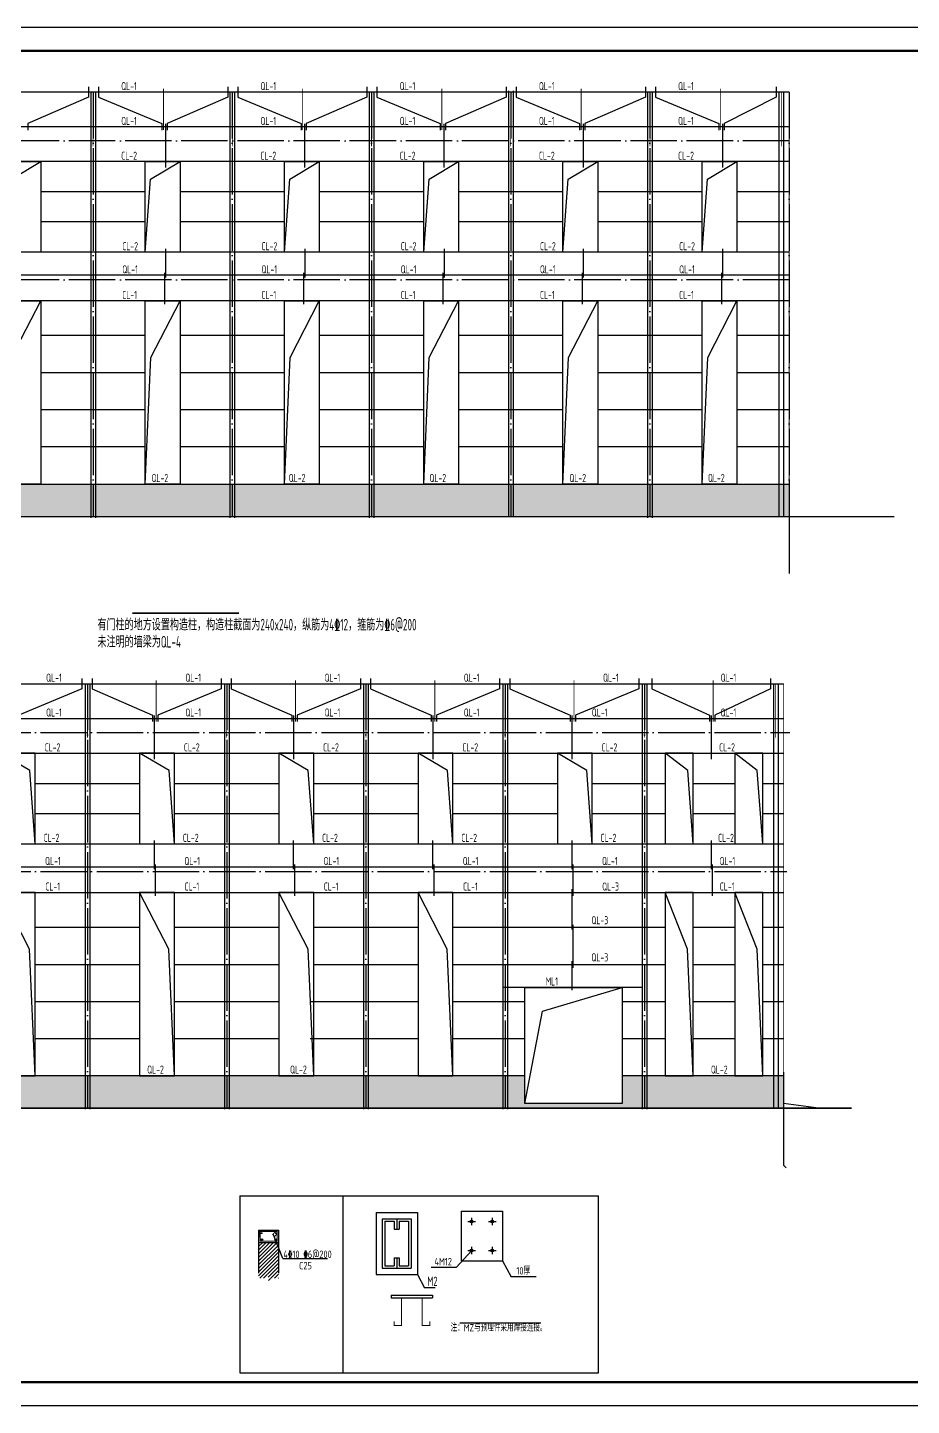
# Model space of a CAD drawing. Extents: x -138012 to 2129925, y -311560 to 0.
# Drawn here: x 1612150 to 1650240, y -193851 to -134451 of the extents above; entities that cross this region are included whole.
import ezdxf

# ---------------------------------------------------------------- set-up
doc = ezdxf.new("R2010")
doc.units = 0
doc.header["$LTSCALE"] = 1000
doc.header["$MEASUREMENT"] = 0
doc.linetypes.add('ACAD_ISO10W100', pattern=[18.5, 12, -3, 0.5, -3])
doc.linetypes.add('DOTE', pattern=[2.42, 2, -0.2, 0.02, -0.2])
doc.layers.get('0').update_dxf_attribs({"linetype": 'CONTINUOUS'})
for name, color, linetype in [('8', 8, 'CONTINUOUS'), ('ADIME', 3, 'CONTINUOUS'), ('AXIS', 3, 'CONTINUOUS'), ('DIM_LEAD', 3, 'CONTINUOUS'), ('DIM_SYMB', 3, 'CONTINUOUS'), ('DOTE', 253, 'DOTE'), ('FLOOR_UP_REIN', 13, 'CONTINUOUS'), ('PUB_DIM', 3, 'CONTINUOUS'), ('PUB_TITLE', 4, 'CONTINUOUS'), ('TEXT', 7, 'CONTINUOUS'), ('WINDOW', 4, 'CONTINUOUS'), ('建筑', 4, 'CONTINUOUS'), ('拉条', 6, 'CONTINUOUS'), ('立面图', 40, 'CONTINUOUS'), ('钢筋', 1, 'CONTINUOUS')]:
    doc.layers.add(name, color=color, linetype=linetype)
doc.styles.add('TSSD_REIN', font='tssdeng.shx', dxfattribs={"width": 0.7, "bigfont": 'tssdchn.shx'})

# ---------------------------------------------------------------- blocks, each defined once
blk = doc.blocks.new('534553')
at = {"layer": '8'}
h = blk.add_hatch(dxfattribs=at)
h.set_pattern_fill('ANSI31', color=256, scale=1000, style=0)
h.set_pattern_definition([(45, (-3136979.9, -528216.98), (-88.3883476, 88.3883476), [])])
h.paths.add_polyline_path([(-6220, 65192), (-6388, 65192), (-6388, 64855)], flags=17)
h.paths.add_polyline_path([(-6388, 63463), (-6035, 63463), (-5958, 63673), (-5884, 63253), (-5810, 63463), (-5428, 63463), (-5428, 65192), (-6220, 65192), (-6388, 64855)])
at = {"layer": '钢筋'}
h = blk.add_hatch(color=256, dxfattribs=at)
edge = h.paths.add_edge_path()
edge.add_arc((-6252, 65644), 45.5, 0, 360)
h = blk.add_hatch(color=256, dxfattribs=at)
edge = h.paths.add_edge_path()
edge.add_arc((-6236, 65644), 45.5, 0, 360)
h = blk.add_hatch(color=256, dxfattribs=at)
edge = h.paths.add_edge_path()
edge.add_arc((-5552, 65644), 45.5, 0, 360)
h = blk.add_hatch(color=256, dxfattribs=at)
edge = h.paths.add_edge_path()
edge.add_arc((-6236, 65330), 45.5, 0, 360)
h = blk.add_hatch(color=256, dxfattribs=at)
edge = h.paths.add_edge_path()
edge.add_arc((-5552, 65330), 45.5, 0, 360)
for p, q in [((-6388, 65792, 4), (-5428, 65792, 4)), ((-6388, 65792, 4), (-6388, 63703, 4)), ((-6388, 65792, 4), (-6388, 65792, 4)), ((-6388, 65792, 4), (-6388, 65392, 4)), ((-5208, 64411, 4), (-5660, 65563, 4)), ((-5428, 65792, 4), (-5428, 63703, 4)), ((-6388, 65392, 4), (-6388, 65392, 4)), ((-6388, 65192, 4), (-5428, 65192, 4)), ((-5208, 64411, 4), (-3055, 64411, 4))]:
    blk.add_line(p, q)
at = {"layer": '钢筋', "const_width": 50, "elevation": 4}
for points in [[(-5904, 65720), (-6322, 65720), (-6322, 65451)], [(-6317, 65592), (-6317, 65720), (-5490, 65720), (-5490, 65599)], [(-6317, 65592), (-6317, 65264), (-5490, 65264), (-5490, 65630)], [(-5490, 65630), (-5635, 65452)]]:
    blk.add_lwpolyline(points, dxfattribs=at)
at = {"layer": '钢筋', "const_width": 50}
blk.add_lwpolyline([(-5573, 65726), (-5717, 65564)], dxfattribs=at)
at = {"layer": '钢筋'}
for centre in [(-6236, 65330, 4), (-5552, 65330, 4)]:
    blk.add_circle(centre, 45.5, dxfattribs=at)
at = {"layer": 'TEXT', "style": 'TSSD_REIN', "width": 0.7}
for s, p in [('4%%13210 %%1326@200', (-5188, 64442, 4)), ('C25', (-4428, 63892, 4))]:
    blk.add_text(s, height=360, dxfattribs=at).set_placement(p)
blk = doc.blocks.new('888888888')
h = blk.add_hatch(color=256)
edge = h.paths.add_edge_path()
edge.add_arc((-4225, 51014), 64.8, 0, 360)
h = blk.add_hatch(color=256)
edge = h.paths.add_edge_path()
edge.add_arc((-3225, 51014), 64.8, 0, 360)
h = blk.add_hatch(color=256)
edge = h.paths.add_edge_path()
edge.add_arc((-4225, 49614), 64.8, 0, 360)
h = blk.add_hatch(color=256)
edge = h.paths.add_edge_path()
edge.add_arc((-3225, 49614), 64.8, 0, 360)
for p, q in [((-8851, 51451), (-6851, 51451)), ((-8851, 51451), (-8851, 48451)), ((-6851, 51451), (-6851, 48451)), ((-4725, 51514), (-2725, 51514)), ((-4725, 51514), (-4725, 49114)), ((-2725, 51514), (-2725, 49114)), ((-8551, 51151), (-8551, 48751)), ((-8551, 51151), (-7151, 51151)), ((-8426, 51026), (-7976, 51026)), ((-8426, 51026), (-8426, 48876)), ((-7976, 51026), (-7976, 50648)), ((-7851, 51151), (-7851, 50648)), ((-7726, 51026), (-7726, 50648)), ((-7726, 51026), (-7276, 51026)), ((-7276, 51026), (-7276, 48876)), ((-7151, 51151), (-7151, 48751)), ((-7976, 50648), (-7726, 50648)), ((-4217, 49614), (-4970, 48785)), ((-8551, 48751), (-7151, 48751)), ((-8426, 48876), (-7976, 48876)), ((-7976, 49254), (-7976, 48876)), ((-7976, 49254), (-7726, 49254)), ((-7851, 49254), (-7851, 48751)), ((-7726, 49254), (-7726, 48876)), ((-7726, 48876), (-7276, 48876)), ((-4970, 48785), (-6184, 48785)), ((-4725, 49114), (-2725, 49114)), ((-2725, 49114), (-2305, 48338)), ((-8851, 48451), (-6851, 48451)), ((-6851, 48451), (-6502, 47805)), ((-1091, 48338), (-2305, 48338)), ((-5996, 47805), (-6502, 47805))]:
    blk.add_line(p, q)
at = {"color": 8, "linetype": 'ACAD_ISO10W100', "ltscale": 0.03}
for p, q in [((-4400, 51014), (-4034, 51014)), ((-4225, 51195), (-4225, 50818)), ((-3400, 51014), (-3034, 51014)), ((-3225, 51195), (-3225, 50818)), ((-4400, 49614), (-4034, 49614)), ((-4225, 49795), (-4225, 49418)), ((-3400, 49614), (-3034, 49614)), ((-3225, 49795), (-3225, 49418))]:
    blk.add_line(p, q, dxfattribs=at)
at = {"const_width": 50}
for points in [[(-7613, 47321), (-7613, 45979), (-7975, 45979), (-7975, 46183)], [(-6613, 47321), (-6613, 45979), (-6251, 45979), (-6251, 46183)]]:
    blk.add_lwpolyline(points, dxfattribs=at)
at = {"color": 7}
for centre in [(-4225, 51014), (-3225, 51014), (-4225, 49614), (-3225, 49614)]:
    blk.add_circle(centre, 64.8, dxfattribs=at)
at = {"layer": 'ADIME'}
for p, q in [((-8113, 47441), (-6113, 47441)), ((-8113, 47441), (-8113, 47321)), ((-6113, 47441), (-6113, 47321)), ((-8113, 47321), (-6113, 47321))]:
    blk.add_line(p, q, dxfattribs=at)
at = {"layer": 'TEXT', "style": 'TSSD_REIN', "width": 0.7}
for s, height, p in [('4M12', 360, (-6025, 48893)), ('10厚', 360, (-2056, 48447)), ('M2', 450, (-6370, 47895))]:
    blk.add_text(s, height=height, dxfattribs=at).set_placement(p)

msp = doc.modelspace()

# ---------------------------------------------------------------- hatches: boundary and pattern name
h = msp.add_hatch()
h.set_pattern_fill('AR-B816C', color=256, scale=200, style=0)
h.set_pattern_definition([(0, (1255920.14, 280839), (245.69238, 245.69238), [479.86793, -11.51682]), (0, (1255674.45, 280850.52), (245.69238, 245.69238), [479.86793, -11.51682]), (90, (1255920.14, 280839), (-245.69238, 245.69238), [-257.20918, 234.17555]), (90, (1255908.62, 280839), (-245.69238, 245.69238), [-257.20918, 234.17555])])
h.paths.add_polyline_path([(1644970.908, -155531.738), (1644970.908, -154131.738), (1566970.908, -154131.738), (1566970.908, -155531.738)])
h = msp.add_hatch()
h.set_pattern_fill('AR-B816C', color=256, scale=200, style=0)
h.set_pattern_definition([(180, (1955781.67, 255334.77), (-245.69238, 245.69238), [479.86793, -11.51682]), (180, (1956027.37, 255346.3), (-245.69238, 245.69238), [479.86793, -11.51682]), (90, (1955781.67, 255334.77), (245.69238, 245.69238), [-257.20918, 234.17555]), (90, (1955793.2, 255334.77), (245.69238, 245.69238), [-257.20918, 234.17555])])
h.paths.add_polyline_path([(1569460.908, -179635.974), (1569460.908, -180835.974), (1567960.908, -180835.974), (1567960.908, -179635.974), (1566730.908, -179635.974), (1566730.908, -181035.974), (1644730.908, -181035.974), (1644730.908, -179635.974), (1637777.611, -179635.974), (1637777.611, -180835.974), (1633577.611, -180835.974), (1633577.611, -179635.974), (1595830.908, -179635.974), (1595830.908, -180835.974), (1591630.908, -180835.974), (1591630.908, -179635.974), (1577884.204, -179635.974), (1577884.204, -180835.974), (1573684.204, -180835.974), (1573684.204, -179635.974)])

# ---------------------------------------------------------------- linework, layer by layer
for p, q in [((1566970.908, -154131.738), (1644970.908, -154131.738)), ((1633577.611, -179635.974), (1595830.908, -179635.974)), ((1644730.908, -179635.974), (1637777.611, -179635.974)), ((1646230.908, -181035.974), (1644730.908, -180835.974))]:
    msp.add_line(p, q)
for points, const_width in [([(1618004.381, -137086.486), (1618004.381, -138870.322)], 40), ([(1624004.381, -137086.486), (1624004.381, -138870.322)], 40), ([(1630004.381, -137086.486), (1630004.381, -138870.322)], 40), ([(1636004.381, -137086.486), (1636004.381, -138870.322)], 40), ([(1642004.381, -137086.486), (1642004.381, -138870.322)], 40), ([(1564041.067, -155531.738), (1649502.702, -155531.738)], 60), ([(1617697.434, -162590.722), (1617697.434, -164374.559)], 40), ([(1623697.434, -162590.722), (1623697.434, -164374.559)], 40), ([(1629697.434, -162590.722), (1629697.434, -164374.559)], 40), ([(1635697.434, -162590.722), (1635697.434, -164374.559)], 40), ([(1641697.434, -162590.722), (1641697.434, -164374.559)], 40), ([(1647660.748, -181035.974), (1562199.113, -181035.974)], 60)]:
    msp.add_lwpolyline(points, dxfattribs=dict(const_width=const_width))
at = {"layer": 'AXIS'}
for p, q in [((1644970.908, -153983.045), (1644970.908, -157983.045)), ((1644730.908, -179487.281), (1644730.908, -183487.281)), ((1644848.065, -183604.438), (1644730.908, -183487.281))]:
    msp.add_line(p, q, dxfattribs=at)
for points, const_width in [([(1614970.908, -139566.074), (1614970.908, -137231.738)], 35), ([(1620970.908, -139566.074), (1620970.908, -137231.738)], 35), ([(1626970.908, -139566.074), (1626970.908, -137231.738)], 35), ([(1632970.908, -139566.074), (1632970.908, -137231.738)], 35), ([(1638970.908, -139566.074), (1638970.908, -137231.738)], 35), ([(1644629.634, -139566.074), (1644629.634, -137231.738)], 35), ([(1616669.228, -159694.376), (1621267.482, -159694.376)], 70), ([(1614730.908, -165070.31), (1614730.908, -162735.974)], 35), ([(1620730.908, -165070.31), (1620730.908, -162735.974)], 35), ([(1626730.908, -165070.31), (1626730.908, -162735.974)], 35), ([(1632730.908, -165070.31), (1632730.908, -162735.974)], 35), ([(1638730.144, -165070.31), (1638730.144, -162735.974)], 35), ([(1644390.144, -165070.31), (1644390.144, -162735.974)], 35)]:
    msp.add_lwpolyline(points, dxfattribs=dict(at, const_width=const_width))
at = {"layer": 'DIM_LEAD'}
for p, q in [((1621298.806, -184817.036), (1636750.511, -184817.036)), ((1625757.484, -192444.502), (1625757.484, -184817.036)), ((1636750.511, -192444.502), (1636750.511, -184817.036)), ((1621298.806, -192444.502), (1636750.511, -192444.502))]:
    msp.add_line(p, q, dxfattribs=at)
at = {"layer": 'DIM_SYMB', "const_width": 70}
msp.add_lwpolyline([(1630766.642, -190296.654), (1634279.054, -190296.654)], dxfattribs=at)
at = {"layer": 'DOTE', "color": 8, "linetype": 'DOTE'}
for p, q in [((1614970.908, -137231.738), (1614970.908, -155531.738)), ((1620970.908, -137231.738), (1620970.908, -155531.738)), ((1626970.908, -137231.738), (1626970.908, -155531.738)), ((1632970.908, -137231.738), (1632970.908, -155531.738)), ((1638970.908, -137231.738), (1638970.908, -155531.738)), ((1644970.908, -137231.738), (1644970.908, -155531.738)), ((1644970.908, -139331.738), (1566697.316, -139331.738)), ((1644970.908, -145331.738), (1566837.258, -145331.738)), ((1614730.908, -162735.974), (1614730.908, -181035.974)), ((1620730.908, -162735.974), (1620730.908, -181035.974)), ((1626730.908, -162735.974), (1626730.908, -181035.974)), ((1632730.908, -162735.974), (1632730.908, -181035.974)), ((1638730.908, -162735.974), (1638730.908, -181035.974)), ((1566730.908, -164835.974), (1645004.499, -164835.974)), ((1566730.908, -170835.974), (1644864.557, -170835.974))]:
    msp.add_line(p, q, dxfattribs=at)
at = {"layer": 'PUB_DIM'}
msp.add_line((1621298.806, -184817.036), (1621298.806, -192444.502), dxfattribs=at)
at = {"layer": 'PUB_TITLE'}
msp.add_lwpolyline([(1556786.322, -193851.305), (1682886.322, -193851.305), (1682886.322, -134451.305), (1556786.322, -134451.305)], close=True, dxfattribs=at)
at = {"layer": 'PUB_TITLE', "const_width": 100}
msp.add_lwpolyline([(1559286.322, -192851.305), (1681886.322, -192851.305), (1681886.322, -135451.305), (1559286.322, -135451.305)], close=True, dxfattribs=at)
at = {"layer": 'TEXT', "color": 8}
for p, q in [((1611453.118, -140981.983), (1612720.908, -140231.738)), ((1617453.118, -140981.983), (1618720.908, -140231.738)), ((1623453.118, -140981.983), (1624720.908, -140231.738)), ((1629453.118, -140981.983), (1630720.908, -140231.738)), ((1635453.118, -140981.983), (1636720.908, -140231.738)), ((1641453.118, -140981.983), (1642720.908, -140231.738)), ((1617220.908, -144131.738), (1617453.118, -140981.983)), ((1623220.908, -144131.738), (1623453.118, -140981.983)), ((1629220.908, -144131.738), (1629453.118, -140981.983)), ((1635220.908, -144131.738), (1635453.118, -140981.983)), ((1641220.908, -144131.738), (1641453.118, -140981.983)), ((1611463.034, -148671.972), (1612720.908, -146231.738)), ((1617463.034, -148671.972), (1618720.908, -146231.738)), ((1623463.034, -148671.972), (1624720.908, -146231.738)), ((1629463.034, -148671.972), (1630720.908, -146231.738)), ((1635463.034, -148671.972), (1636720.908, -146231.738)), ((1641463.034, -148671.972), (1642720.908, -146231.738)), ((1617220.908, -154131.738), (1617463.034, -148671.972)), ((1623220.908, -154131.738), (1623463.034, -148671.972)), ((1629220.908, -154131.738), (1629463.034, -148671.972)), ((1635220.908, -154131.738), (1635463.034, -148671.972)), ((1641220.908, -154131.738), (1641463.034, -148671.972)), ((1612248.697, -166486.219), (1610980.908, -165735.974)), ((1618248.697, -166486.219), (1616980.908, -165735.974)), ((1624248.697, -166486.219), (1622980.908, -165735.974)), ((1630248.697, -166486.219), (1628980.908, -165735.974)), ((1636248.697, -166486.219), (1634980.908, -165735.974)), ((1640598.697, -166486.219), (1639630.908, -165735.974)), ((1643598.697, -166486.219), (1642630.908, -165735.974)), ((1612480.908, -169635.974), (1612248.697, -166486.219)), ((1618480.908, -169635.974), (1618248.697, -166486.219)), ((1624480.908, -169635.974), (1624248.697, -166486.219)), ((1630480.908, -169635.974), (1630248.697, -166486.219)), ((1636480.908, -169635.974), (1636248.697, -166486.219)), ((1640830.908, -169635.974), (1640598.697, -166486.219)), ((1643830.908, -169635.974), (1643598.697, -166486.219)), ((1612238.781, -174176.208), (1610980.908, -171735.974)), ((1618238.781, -174176.208), (1616980.908, -171735.974)), ((1624238.781, -174176.208), (1622980.908, -171735.974)), ((1630238.781, -174176.208), (1628980.908, -171735.974)), ((1640588.781, -174176.208), (1639630.908, -171735.974)), ((1643588.781, -174176.208), (1642630.908, -171735.974)), ((1612480.908, -179635.974), (1612238.781, -174176.208)), ((1618480.908, -179635.974), (1618238.781, -174176.208)), ((1624480.908, -179635.974), (1624238.781, -174176.208)), ((1630480.908, -179635.974), (1630238.781, -174176.208)), ((1640830.908, -179635.974), (1640588.781, -174176.208)), ((1643830.908, -179635.974), (1643588.781, -174176.208)), ((1634342.388, -176851.661), (1637777.611, -175835.974)), ((1633577.611, -180835.974), (1634342.388, -176851.661))]:
    msp.add_line(p, q, dxfattribs=at)
at = {"layer": 'WINDOW'}
for p, q in [((1632870.908, -137181.238), (1632870.908, -155531.238)), ((1633070.908, -137181.238), (1633070.908, -155531.238)), ((1614870.908, -137231.738), (1614870.908, -155581.738)), ((1615070.908, -137231.738), (1615070.908, -155581.738)), ((1620870.908, -137231.738), (1620870.908, -155581.738)), ((1621070.908, -137231.738), (1621070.908, -155581.738)), ((1626870.908, -137231.738), (1626870.908, -155581.738)), ((1627070.908, -137231.738), (1627070.908, -155581.738)), ((1638870.908, -137231.738), (1638870.908, -155581.738)), ((1639070.908, -137231.738), (1639070.908, -155581.738)), ((1644530.908, -137231.738), (1644530.908, -155531.738)), ((1644730.908, -137231.738), (1644730.908, -155531.738)), ((1614630.907, -162735.974), (1614630.907, -181085.974)), ((1614830.907, -162735.974), (1614830.907, -181085.974)), ((1620630.907, -162735.974), (1620630.907, -181085.974)), ((1620830.907, -162735.974), (1620830.907, -181085.974)), ((1626630.907, -162735.974), (1626630.907, -181085.974)), ((1626830.907, -162735.974), (1626830.907, -181085.974)), ((1632630.907, -162735.974), (1632630.907, -181085.974)), ((1632830.907, -162735.974), (1632830.907, -181085.974)), ((1638630.907, -162735.974), (1638630.907, -181085.974)), ((1638830.907, -162735.974), (1638830.907, -181085.974)), ((1644290.908, -162735.974), (1644290.908, -181035.974)), ((1644490.908, -162735.974), (1644490.908, -181035.974))]:
    msp.add_line(p, q, dxfattribs=at)
at = {"layer": '建筑', "const_width": 30}
for points in [[(1566970.908, -137231.738), (1644970.908, -137231.738)], [(1644970.908, -137231.738), (1644970.908, -155531.738)], [(1644730.908, -162735.974), (1566730.908, -162735.974)], [(1644730.908, -162735.974), (1644730.908, -181035.974)]]:
    msp.add_lwpolyline(points, dxfattribs=at)
at = {"layer": '拉条'}
for p, q in [((1614774.898, -137006.117), (1614774.898, -137457.359)), ((1615206.974, -137006.117), (1615206.974, -137457.359)), ((1620774.898, -137006.117), (1620774.898, -137457.359)), ((1621206.974, -137006.117), (1621206.974, -137457.359)), ((1626774.898, -137006.117), (1626774.898, -137457.359)), ((1627206.974, -137006.117), (1627206.974, -137457.359)), ((1632774.898, -137006.117), (1632774.898, -137457.359)), ((1633206.974, -137006.117), (1633206.974, -137457.359)), ((1638774.898, -137006.117), (1638774.898, -137457.359)), ((1639206.974, -137006.117), (1639206.974, -137457.359)), ((1644409.172, -137006.117), (1644409.172, -137457.359)), ((1614774.898, -137457.359), (1612162.996, -138594.008)), ((1615206.974, -137457.359), (1617934.381, -138594.008)), ((1620774.898, -137457.359), (1618162.996, -138594.008)), ((1621206.974, -137457.359), (1623934.381, -138594.008)), ((1626774.898, -137457.359), (1624162.996, -138594.008)), ((1627206.974, -137457.359), (1629934.381, -138594.008)), ((1632774.898, -137457.359), (1630162.996, -138594.008)), ((1633206.974, -137457.359), (1635934.381, -138594.008)), ((1638774.898, -137457.359), (1636162.996, -138594.008)), ((1639206.974, -137457.359), (1641934.381, -138594.008)), ((1644409.172, -137457.359), (1642162.996, -138594.008)), ((1612162.996, -138594.008), (1612162.996, -138869.468)), ((1617934.381, -138594.008), (1617934.381, -138869.468)), ((1618090.908, -138606.796), (1618090.908, -140484.548)), ((1618162.996, -138594.008), (1618162.996, -138869.468)), ((1623934.381, -138594.008), (1623934.381, -138869.468)), ((1624090.908, -138606.796), (1624090.908, -140484.548)), ((1624162.996, -138594.008), (1624162.996, -138869.468)), ((1629934.381, -138594.008), (1629934.381, -138869.468)), ((1630090.908, -138606.796), (1630090.908, -140484.548)), ((1630162.996, -138594.008), (1630162.996, -138869.468)), ((1635934.381, -138594.008), (1635934.381, -138869.468)), ((1636090.908, -138606.796), (1636090.908, -140484.548)), ((1636162.996, -138594.008), (1636162.996, -138869.468)), ((1641934.381, -138594.008), (1641934.381, -138869.468)), ((1642090.908, -138606.796), (1642090.908, -140484.548)), ((1642162.996, -138594.008), (1642162.996, -138869.468)), ((1618099.009, -143990.415), (1618099.009, -145225.961)), ((1624099.009, -143990.415), (1624099.009, -145225.961)), ((1630099.009, -143990.415), (1630099.009, -145225.961)), ((1636099.009, -143990.415), (1636099.009, -145225.961)), ((1642099.009, -143990.415), (1642099.009, -145225.961)), ((1618048.399, -145025.368), (1618048.399, -146380.057)), ((1624048.399, -145025.368), (1624048.399, -146380.057)), ((1630048.399, -145025.368), (1630048.399, -146380.057)), ((1636048.399, -145025.368), (1636048.399, -146380.057)), ((1642048.399, -145025.368), (1642048.399, -146380.057)), ((1614494.841, -162510.353), (1614494.841, -162961.596)), ((1614926.917, -162510.353), (1614926.917, -162961.596)), ((1620494.841, -162510.353), (1620494.841, -162961.596)), ((1620926.917, -162510.353), (1620926.917, -162961.596)), ((1626494.841, -162510.353), (1626494.841, -162961.596)), ((1626926.917, -162510.353), (1626926.917, -162961.596)), ((1632494.841, -162510.353), (1632494.841, -162961.596)), ((1632926.917, -162510.353), (1632926.917, -162961.596)), ((1638494.841, -162510.353), (1638494.841, -162961.596)), ((1639052.054, -162510.353), (1639052.054, -162961.596)), ((1644169.761, -162510.353), (1644169.761, -162961.596)), ((1614494.841, -162961.596), (1611767.434, -164098.244)), ((1614926.917, -162961.596), (1617538.819, -164098.244)), ((1620494.841, -162961.596), (1617767.434, -164098.244)), ((1620926.917, -162961.596), (1623538.819, -164098.244)), ((1626494.841, -162961.596), (1623767.434, -164098.244)), ((1626926.917, -162961.596), (1629538.819, -164098.244)), ((1632494.841, -162961.596), (1629767.434, -164098.244)), ((1632926.917, -162961.596), (1635538.819, -164098.244)), ((1638494.841, -162961.596), (1635767.434, -164098.244)), ((1639052.054, -162961.596), (1641538.819, -164098.244)), ((1644169.761, -162961.596), (1641767.434, -164098.244)), ((1617538.819, -164098.244), (1617538.819, -164373.704)), ((1617610.908, -164111.032), (1617610.908, -165988.784)), ((1617767.434, -164098.244), (1617767.434, -164373.704)), ((1623538.819, -164098.244), (1623538.819, -164373.704)), ((1623610.908, -164111.032), (1623610.908, -165988.784)), ((1623767.434, -164098.244), (1623767.434, -164373.704)), ((1629538.819, -164098.244), (1629538.819, -164373.704)), ((1629610.908, -164111.032), (1629610.908, -165988.784)), ((1629767.434, -164098.244), (1629767.434, -164373.704)), ((1635538.819, -164098.244), (1635538.819, -164373.704)), ((1635610.908, -164111.032), (1635610.908, -165988.784)), ((1635767.434, -164098.244), (1635767.434, -164373.704)), ((1641538.819, -164098.244), (1641538.819, -164373.704)), ((1641610.908, -164111.032), (1641610.908, -165988.784)), ((1641767.434, -164098.244), (1641767.434, -164373.704)), ((1617602.806, -169494.651), (1617602.806, -170730.197)), ((1623602.806, -169494.651), (1623602.806, -170730.197)), ((1629602.806, -169494.651), (1629602.806, -170730.197)), ((1635602.806, -169494.651), (1635602.806, -170730.197)), ((1641602.806, -169494.651), (1641602.806, -170730.197)), ((1617653.416, -170529.604), (1617653.416, -171884.293)), ((1623653.416, -170529.604), (1623653.416, -171884.293)), ((1629653.416, -170529.604), (1629653.416, -171884.293)), ((1635653.416, -170529.604), (1635653.416, -171884.293)), ((1641653.416, -170529.604), (1641653.416, -171884.293)), ((1635602.806, -171594.651), (1635602.806, -173339.591)), ((1635653.416, -173138.998), (1635653.416, -174980.089)), ((1635602.806, -174694.651), (1635602.806, -175955.192))]:
    msp.add_line(p, q, dxfattribs=at)
at = {"layer": '立面图'}
for p, q in [((1644970.908, -137231.738), (1566970.908, -137231.738)), ((1644970.908, -138731.738), (1566970.908, -138731.738)), ((1644970.908, -140231.738), (1566970.908, -140231.738)), ((1617220.908, -141531.738), (1612720.908, -141531.738)), ((1623220.908, -141531.738), (1618720.908, -141531.738)), ((1629220.908, -141531.738), (1624720.908, -141531.738)), ((1635220.908, -141531.738), (1630720.908, -141531.738)), ((1641220.908, -141531.738), (1636720.908, -141531.738)), ((1644970.908, -141531.738), (1642720.908, -141531.738)), ((1644970.908, -141531.738), (1642720.908, -141531.738)), ((1617220.908, -142831.738), (1612720.908, -142831.738)), ((1623220.908, -142831.738), (1618720.908, -142831.738)), ((1629220.908, -142831.738), (1624720.908, -142831.738)), ((1635220.908, -142831.738), (1630720.908, -142831.738)), ((1641220.908, -142831.738), (1636720.908, -142831.738)), ((1644970.908, -142831.738), (1642720.908, -142831.738)), ((1644970.908, -142831.738), (1642720.908, -142831.738)), ((1644970.908, -144131.738), (1566970.908, -144131.738)), ((1644970.908, -145131.738), (1566970.908, -145131.738)), ((1644970.908, -146231.738), (1566970.908, -146231.738)), ((1617220.908, -147731.738), (1612720.908, -147731.738)), ((1623220.908, -147731.738), (1618720.908, -147731.738)), ((1629220.908, -147731.738), (1624720.908, -147731.738)), ((1635220.908, -147731.738), (1630720.908, -147731.738)), ((1641220.908, -147731.738), (1636720.908, -147731.738)), ((1644970.908, -147731.738), (1642720.908, -147731.738)), ((1644970.908, -147731.738), (1642720.908, -147731.738)), ((1617220.908, -149331.738), (1612720.908, -149331.738)), ((1623220.908, -149331.738), (1618720.908, -149331.738)), ((1629220.908, -149331.738), (1624720.908, -149331.738)), ((1635220.908, -149331.738), (1630720.908, -149331.738)), ((1641220.908, -149331.738), (1636720.908, -149331.738)), ((1644970.908, -149331.738), (1642720.908, -149331.738)), ((1644970.908, -149331.738), (1642720.908, -149331.738)), ((1617220.908, -150931.738), (1612720.908, -150931.738)), ((1623220.908, -150931.738), (1618720.908, -150931.738)), ((1629220.908, -150931.738), (1624720.908, -150931.738)), ((1635220.908, -150931.738), (1630720.908, -150931.738)), ((1641220.908, -150931.738), (1636720.908, -150931.738)), ((1644970.908, -150931.738), (1642720.908, -150931.738)), ((1644970.908, -150931.738), (1642720.908, -150931.738)), ((1617220.908, -152531.738), (1612720.908, -152531.738)), ((1623220.908, -152531.738), (1618720.908, -152531.738)), ((1629220.908, -152531.738), (1624720.908, -152531.738)), ((1635220.908, -152531.738), (1630720.908, -152531.738)), ((1641220.908, -152531.738), (1636720.908, -152531.738)), ((1644970.908, -152531.738), (1642720.908, -152531.738)), ((1644970.908, -152531.738), (1642720.908, -152531.738)), ((1566730.908, -162735.974), (1644730.908, -162735.974)), ((1566730.908, -164235.974), (1644730.908, -164235.974)), ((1566730.908, -165735.974), (1644730.908, -165735.974)), ((1612480.908, -167035.974), (1616980.908, -167035.974)), ((1618480.908, -167035.974), (1622980.908, -167035.974)), ((1624480.908, -167035.974), (1628980.908, -167035.974)), ((1630480.908, -167035.974), (1634980.908, -167035.974)), ((1636480.908, -167035.974), (1639630.908, -167035.974)), ((1640830.908, -167035.974), (1642630.908, -167035.974)), ((1643830.908, -167035.974), (1644730.908, -167035.974)), ((1612480.908, -168335.974), (1616980.908, -168335.974)), ((1618480.908, -168335.974), (1622980.908, -168335.974)), ((1624480.908, -168335.974), (1628980.908, -168335.974)), ((1630480.908, -168335.974), (1634980.908, -168335.974)), ((1636480.908, -168335.974), (1639630.908, -168335.974)), ((1640830.908, -168335.974), (1642630.908, -168335.974)), ((1643830.908, -168335.974), (1644730.908, -168335.974)), ((1566730.908, -169635.974), (1644730.908, -169635.974)), ((1566730.908, -170635.974), (1644730.908, -170635.974)), ((1566730.908, -171735.974), (1644730.908, -171735.974)), ((1612480.908, -173235.974), (1616980.908, -173235.974)), ((1618480.908, -173235.974), (1622980.908, -173235.974)), ((1624480.908, -173235.974), (1628980.908, -173235.974)), ((1630480.908, -173235.974), (1634980.908, -173235.974)), ((1634980.908, -173235.974), (1639630.908, -173235.974)), ((1640830.908, -173235.974), (1642630.908, -173235.974)), ((1643830.908, -173235.974), (1644730.908, -173235.974)), ((1612480.908, -174835.974), (1616980.908, -174835.974)), ((1618480.908, -174835.974), (1622980.908, -174835.974)), ((1624480.908, -174835.974), (1628980.908, -174835.974)), ((1630480.908, -174835.974), (1634980.908, -174835.974)), ((1634980.908, -174835.974), (1639630.908, -174835.974)), ((1640830.908, -174835.974), (1642630.908, -174835.974)), ((1643830.908, -174835.974), (1644730.908, -174835.974)), ((1638624.315, -175835.974), (1632624.315, -175835.974)), ((1612480.908, -176435.974), (1616980.908, -176435.974)), ((1618480.908, -176435.974), (1622980.908, -176435.974)), ((1624330.908, -176435.974), (1628980.908, -176435.974)), ((1630480.908, -176435.974), (1633577.611, -176435.974)), ((1637777.611, -176435.974), (1639630.908, -176435.974)), ((1640830.908, -176435.974), (1642630.908, -176435.974)), ((1643830.908, -176435.974), (1644730.908, -176435.974)), ((1612480.908, -178035.974), (1616980.908, -178035.974)), ((1618480.908, -178035.974), (1622980.908, -178035.974)), ((1624330.908, -178035.974), (1628980.908, -178035.974)), ((1630480.908, -178035.974), (1633577.611, -178035.974)), ((1637777.611, -178035.974), (1639630.908, -178035.974)), ((1640830.908, -178035.974), (1642630.908, -178035.974)), ((1643830.908, -178035.974), (1644730.908, -178035.974))]:
    msp.add_line(p, q, dxfattribs=at)
for points in [[(1611220.908, -140231.738), (1612720.908, -140231.738), (1612720.908, -144131.738), (1611220.908, -144131.738)], [(1617220.908, -140231.738), (1618720.908, -140231.738), (1618720.908, -144131.738), (1617220.908, -144131.738)], [(1623220.908, -140231.738), (1624720.908, -140231.738), (1624720.908, -144131.738), (1623220.908, -144131.738)], [(1629220.908, -140231.738), (1630720.908, -140231.738), (1630720.908, -144131.738), (1629220.908, -144131.738)], [(1635220.908, -140231.738), (1636720.908, -140231.738), (1636720.908, -144131.738), (1635220.908, -144131.738)], [(1641220.908, -140231.738), (1642720.908, -140231.738), (1642720.908, -144131.738), (1641220.908, -144131.738)], [(1611220.908, -146231.738), (1612720.908, -146231.738), (1612720.908, -154131.738), (1611220.908, -154131.738)], [(1617220.908, -146231.738), (1618720.908, -146231.738), (1618720.908, -154131.738), (1617220.908, -154131.738)], [(1623220.908, -146231.738), (1624720.908, -146231.738), (1624720.908, -154131.738), (1623220.908, -154131.738)], [(1629220.908, -146231.738), (1630720.908, -146231.738), (1630720.908, -154131.738), (1629220.908, -154131.738)], [(1635220.908, -146231.738), (1636720.908, -146231.738), (1636720.908, -154131.738), (1635220.908, -154131.738)], [(1641220.908, -146231.738), (1642720.908, -146231.738), (1642720.908, -154131.738), (1641220.908, -154131.738)], [(1612480.908, -165735.974), (1610980.908, -165735.974), (1610980.908, -169635.974), (1612480.908, -169635.974)], [(1618480.908, -165735.974), (1616980.908, -165735.974), (1616980.908, -169635.974), (1618480.908, -169635.974)], [(1624480.908, -165735.974), (1622980.908, -165735.974), (1622980.908, -169635.974), (1624480.908, -169635.974)], [(1630480.908, -165735.974), (1628980.908, -165735.974), (1628980.908, -169635.974), (1630480.908, -169635.974)], [(1636480.908, -165735.974), (1634980.908, -165735.974), (1634980.908, -169635.974), (1636480.908, -169635.974)], [(1640830.908, -165735.974), (1639630.908, -165735.974), (1639630.908, -169635.974), (1640830.908, -169635.974)], [(1643830.908, -165735.974), (1642630.908, -165735.974), (1642630.908, -169635.974), (1643830.908, -169635.974)], [(1612480.908, -171735.974), (1610980.908, -171735.974), (1610980.908, -179635.974), (1612480.908, -179635.974)], [(1618480.908, -171735.974), (1616980.908, -171735.974), (1616980.908, -179635.974), (1618480.908, -179635.974)], [(1624480.908, -171735.974), (1622980.908, -171735.974), (1622980.908, -179635.974), (1624480.908, -179635.974)], [(1630480.908, -171735.974), (1628980.908, -171735.974), (1628980.908, -179635.974), (1630480.908, -179635.974)], [(1640830.908, -171735.974), (1639630.908, -171735.974), (1639630.908, -179635.974), (1640830.908, -179635.974)], [(1643830.908, -171735.974), (1642630.908, -171735.974), (1642630.908, -179635.974), (1643830.908, -179635.974)], [(1633577.611, -175835.974), (1637777.611, -175835.974), (1637777.611, -180835.974), (1633577.611, -180835.974)]]:
    msp.add_lwpolyline(points, close=True, dxfattribs=at)

# ---------------------------------------------------------------- block references
at = {"layer": 'FLOOR_UP_REIN', "xscale": 0.8897780000697821, "yscale": 0.8897780000697821, "zscale": 0.8897780000697821}
for name, p in [('888888888', (1635044.663, -231314.922)), ('534553', (1627791.693, -244835.209))]:
    msp.add_blockref(name, p, dxfattribs=at)

# ---------------------------------------------------------------- texts
at = {"layer": 'TEXT', "style": 'TSSD_REIN', "width": 0.6}
for s, height, p in [('QL-1', 350, (1616186.24, -137149.517)), ('QL-1', 350, (1622186.24, -137149.517)), ('QL-1', 350, (1628186.24, -137149.517)), ('QL-1', 350, (1634186.24, -137149.517)), ('QL-1', 350, (1640186.24, -137149.517)), ('QL-1', 350, (1616186.24, -138649.517)), ('QL-1', 350, (1622186.24, -138649.517)), ('QL-1', 350, (1628186.24, -138649.517)), ('QL-1', 350, (1634186.24, -138649.517)), ('QL-1', 350, (1640186.24, -138649.517)), ('CL-2', 350, (1616186.24, -140152.27)), ('CL-2', 350, (1622186.24, -140152.27)), ('CL-2', 350, (1628186.24, -140152.27)), ('CL-2', 350, (1634186.24, -140152.27)), ('CL-2', 350, (1640186.24, -140152.27)), ('CL-2', 350, (1616230.608, -144052.27)), ('CL-2', 350, (1622230.608, -144052.27)), ('CL-2', 350, (1628230.608, -144052.27)), ('CL-2', 350, (1634230.608, -144052.27)), ('CL-2', 350, (1640230.608, -144052.27)), ('QL-1', 350, (1616230.608, -145049.517)), ('QL-1', 350, (1622230.608, -145049.517)), ('QL-1', 350, (1628230.608, -145049.517)), ('QL-1', 350, (1634230.608, -145049.517)), ('QL-1', 350, (1640230.608, -145049.517)), ('CL-1', 350, (1616230.608, -146152.27)), ('CL-1', 350, (1622230.608, -146152.27)), ('CL-1', 350, (1628230.608, -146152.27)), ('CL-1', 350, (1634230.608, -146152.27)), ('CL-1', 350, (1640230.608, -146152.27)), ('QL-2', 350, (1617493.484, -154042.565)), ('QL-2', 350, (1623406.899, -154042.565)), ('QL-2', 350, (1629469.054, -154042.565)), ('QL-2', 350, (1635498.669, -154042.565)), ('QL-2', 350, (1641472.387, -154042.565)), ('有门柱的地方设置构造柱，构造柱截面为240x240，纵筋为4%%13212，箍筋为%%1326@200', 500, (1615164.548, -160442.38)), ('未注明的墙梁为QL-4', 500, (1615164.548, -161180.433)), ('QL-1', 350, (1612950.191, -162653.754)), ('QL-1', 350, (1618950.191, -162653.754)), ('QL-1', 350, (1624950.191, -162653.754)), ('QL-1', 350, (1630950.191, -162653.754)), ('QL-1', 350, (1636950.191, -162653.754)), ('QL-1', 350, (1642017.883, -162653.754)), ('QL-1', 350, (1612950.191, -164153.754)), ('QL-1', 350, (1618950.191, -164153.754)), ('QL-1', 350, (1624950.191, -164153.754)), ('QL-1', 350, (1630950.191, -164153.754)), ('QL-1', 350, (1636466.467, -164153.754)), ('QL-1', 350, (1642017.883, -164153.754)), ('CL-2', 350, (1612885.576, -165656.506)), ('CL-2', 350, (1618885.576, -165656.506)), ('CL-2', 350, (1624885.576, -165656.506)), ('CL-2', 350, (1630885.576, -165656.506)), ('CL-2', 350, (1636885.576, -165656.506)), ('CL-2', 350, (1641953.268, -165656.506)), ('CL-2', 350, (1612841.208, -169556.506)), ('CL-2', 350, (1618841.208, -169556.506)), ('CL-2', 350, (1624841.208, -169556.506)), ('CL-2', 350, (1630841.208, -169556.506)), ('CL-2', 350, (1636841.208, -169556.506)), ('CL-2', 350, (1641908.9, -169556.506)), ('QL-1', 350, (1612905.823, -170553.754)), ('QL-1', 350, (1618905.823, -170553.754)), ('QL-1', 350, (1624905.823, -170553.754)), ('QL-1', 350, (1630905.823, -170553.754)), ('QL-1', 350, (1636905.823, -170553.754)), ('QL-1', 350, (1641973.515, -170553.754)), ('CL-1', 350, (1612913.9, -171656.506)), ('CL-1', 350, (1618913.9, -171656.506)), ('CL-1', 350, (1624913.9, -171656.506)), ('CL-1', 350, (1630913.9, -171656.506)), ('QL-3', 350, (1636913.9, -171656.506)), ('CL-1', 350, (1641981.592, -171656.506)), ('QL-3', 350, (1636449.182, -173108.014)), ('QL-3', 350, (1636449.182, -174708.014)), ('ML1', 350, (1634475.886, -175747.974)), ('QL-2', 350, (1617304.801, -179546.802)), ('QL-2', 350, (1623462.014, -179546.802)), ('QL-2', 350, (1641599.148, -179546.802))]:
    msp.add_text(s, height=height, dxfattribs=at).set_placement(p)
at = {"layer": 'TEXT', "color": 0, "style": 'TSSD_REIN', "width": 0.7}
msp.add_text('注：MZ与预埋件采用焊接连接。', height=311.4223, dxfattribs=at).set_placement((1630383.065, -190658.2))

doc.saveas('drawing.dxf')
